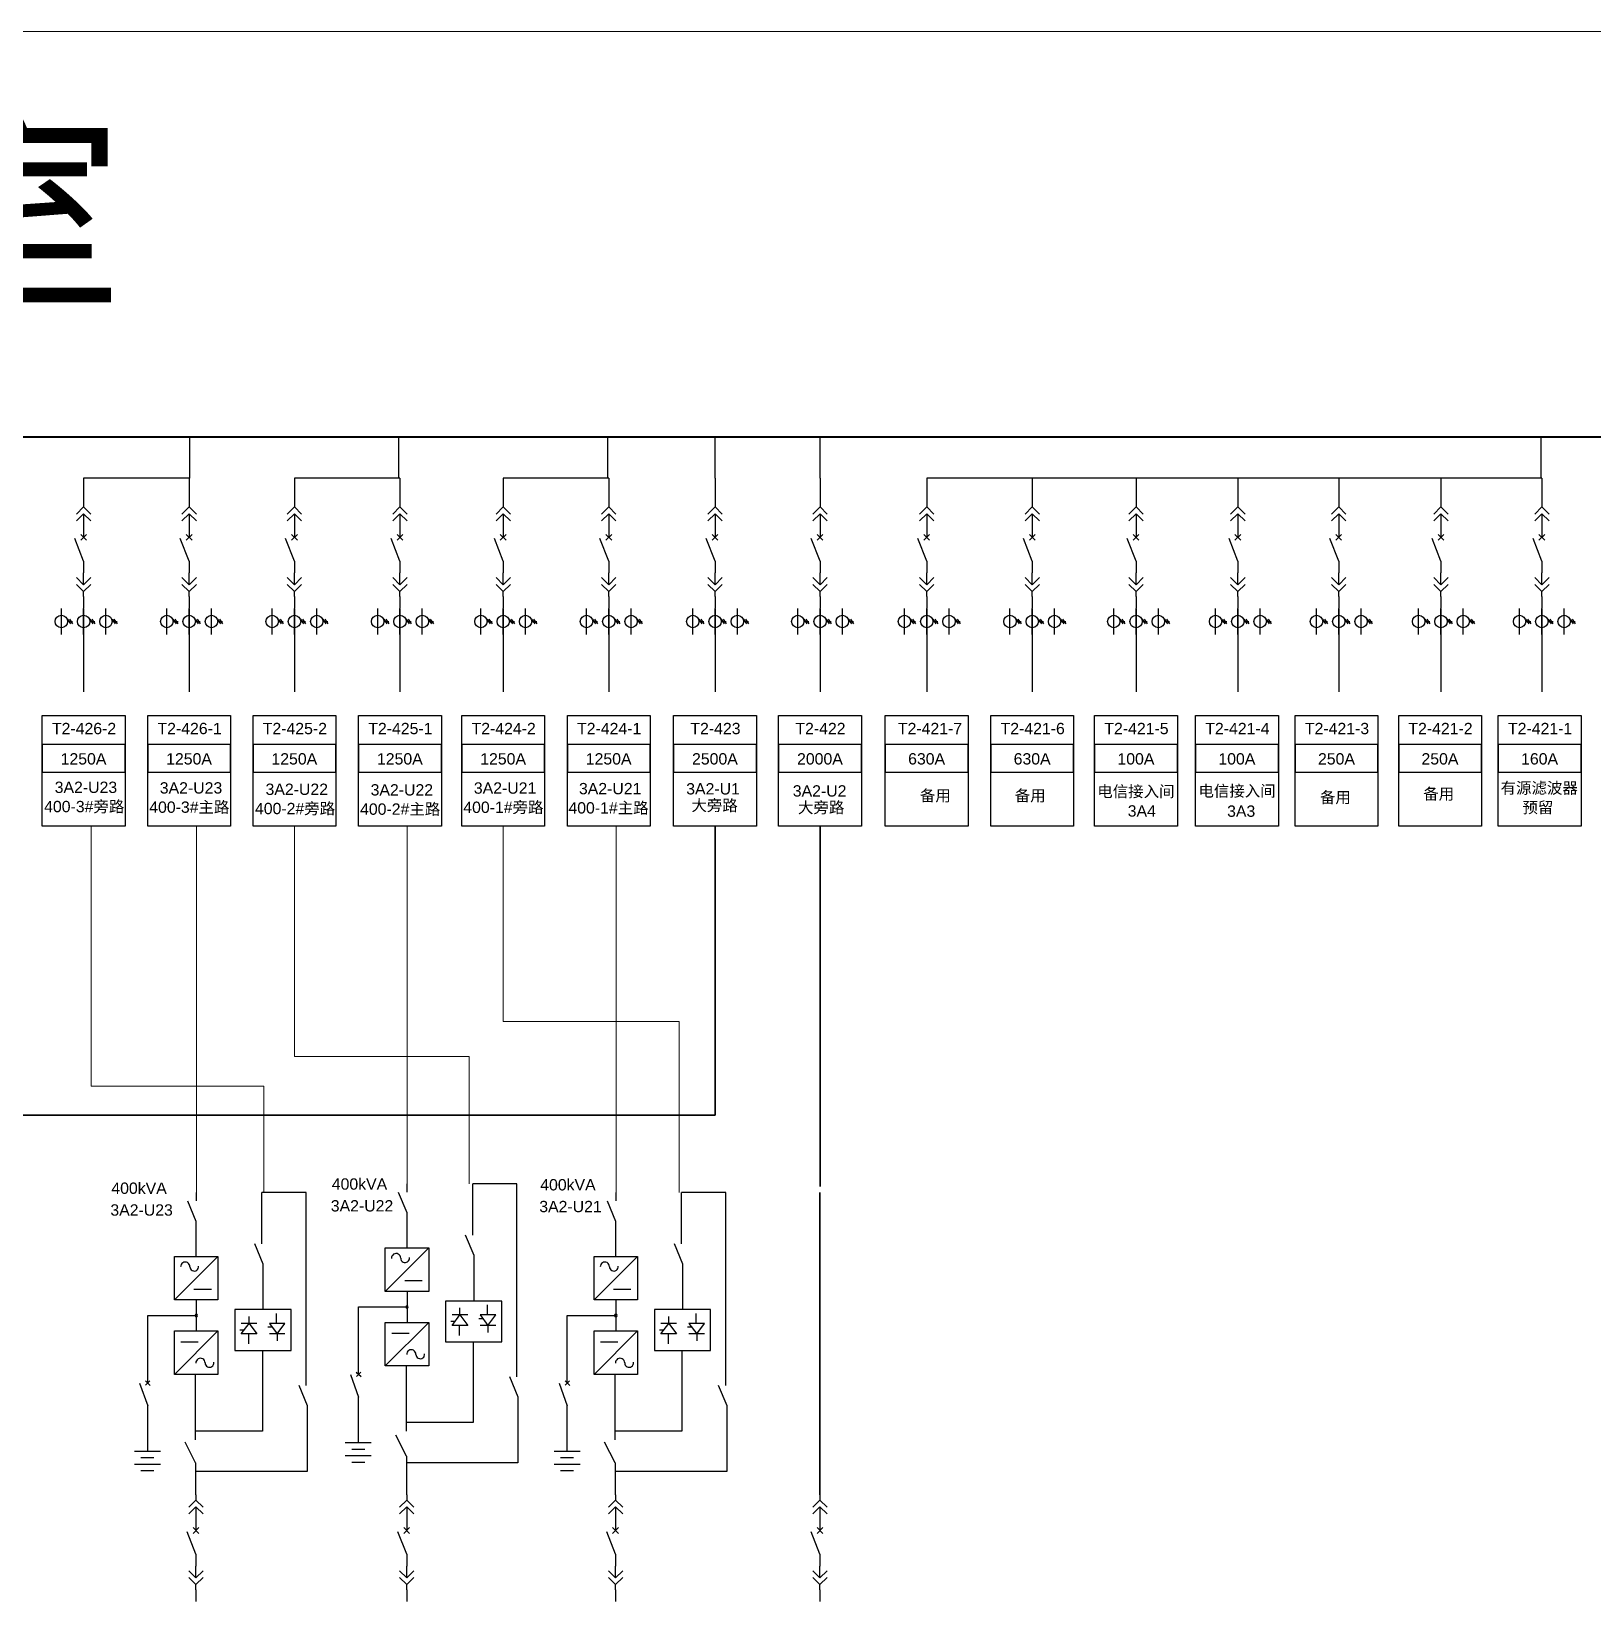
# Model space of a CAD drawing. Header units: millimetres. Extents: x -3460 to -460, y 6070 to 9130.
# Drawn here: x -2075.4 to -1977.2, y 7163.3 to 7262.1 of the extents above; entities that cross this region are included whole.
import ezdxf
from ezdxf.enums import TextEntityAlignment as Align

# ---------------------------------------------------------------- set-up
doc = ezdxf.new("R2010")
doc.units = ezdxf.units.MM
doc.header["$LTSCALE"] = 1000
doc.header["$MEASUREMENT"] = 0
doc.styles.get("Standard").update_dxf_attribs({"font": 'arial.ttf'})

# ---------------------------------------------------------------- blocks, each defined once
blk = doc.blocks.new('DYDQAA05')
at = {"color": 0}
blk.add_lwpolyline([(0, 0), (0, -7)], dxfattribs=at)
blk = doc.blocks.new('DYDQAA03')
at = {"color": 0}
for points in [[(0, 0), (0, -1.5)], [(-2.12, -3.62), (0, -1.5)], [(-2.12, -5.62), (0, -3.5)], [(2.12, -3.62), (0, -1.5)], [(2.12, -5.62), (0, -3.5)], [(0, -3.5), (0, -7)]]:
    blk.add_lwpolyline(points, dxfattribs=at)
blk = doc.blocks.new('DYDQAA09')
at = {"color": 0}
blk.add_lwpolyline([(0, 0), (0, -3.5)], dxfattribs=at)
blk.add_lwpolyline([(0, 0), (0, -3.5)], dxfattribs=at)
blk.add_lwpolyline([(0, 0), (0, -3.5)], dxfattribs=at)
blk.add_lwpolyline([(0, 0), (0, -3.5)], dxfattribs=at)
blk.add_lwpolyline([(0, 0), (0, -3.5)], dxfattribs=at)
blk.add_lwpolyline([(0, 0), (0, -3.5)], dxfattribs=at)
blk.add_lwpolyline([(0, 0), (0, -3.5)], dxfattribs=at)
blk.add_lwpolyline([(0, 0), (0, -3.5)], dxfattribs=at)
blk.add_lwpolyline([(0, 0), (0, -3.5)], dxfattribs=at)
blk = doc.blocks.new('DYDQ0201')
at = {"color": 0}
for points in [[(0.86, -0.86), (-0.86, 0.86)], [(-0.86, -0.86), (0.86, 0.86)], [(0, -7), (-2.61, -0.37)]]:
    blk.add_lwpolyline(points, dxfattribs=at)
blk = doc.blocks.new('DYDQAA04')
at = {"color": 0}
for points in [[(0, -3.5), (0, 0)], [(-2.12, -1.38), (0, -3.5)], [(-2.12, -3.38), (0, -5.5)], [(2.12, -1.38), (0, -3.5)], [(2.12, -3.38), (0, -5.5)], [(0, -7), (0, -5.5)]]:
    blk.add_lwpolyline(points, dxfattribs=at)
blk = doc.blocks.new('A$C03DD39B5')
for p, q in [((417, 475), (283, 392)), ((417, 422), (283, 339)), ((350, 333), (350, 467))]:
    blk.add_line(p, q)
blk.add_lwpolyline([(700, 167), (0, 167)])
blk.add_circle((350, 167), 167)

msp = doc.modelspace()

# ---------------------------------------------------------------- linework, layer by layer
for p, q in [((-2065.413, 7233.961, -6688.284), (-2065.413, 7236.54, -5305.003)), ((-2052.254, 7233.961, -6688.284), (-2052.254, 7236.54, -5305.003)), ((-2039.105, 7233.961, -6688.284), (-2039.105, 7236.54, -5305.003)), ((-2032.36, 7233.961, -6688.284), (-2032.36, 7236.54, -5305.003)), ((-2025.754, 7233.961, -6688.284), (-2025.754, 7236.54, -5305.003)), ((-1980.389, 7233.961, -6688.284), (-1980.389, 7236.54, -5305.003)), ((-2065.445, 7233.961, -6688.284), (-2072.084, 7233.961, -6688.284)), ((-2052.183, 7233.961, -6688.284), (-2058.822, 7233.961, -6688.284)), ((-2039.047, 7233.961, -6688.284), (-2045.686, 7233.961, -6688.284)), ((-1980.343, 7233.961, -6688.284), (-2019.043, 7233.961, -6688.284)), ((-2072.084, 7225.721, -4487.062), (-2072.084, 7224.081, -4487.062)), ((-2065.445, 7225.721, -4487.062), (-2065.445, 7224.081, -4487.062)), ((-2058.822, 7225.721, -4487.062), (-2058.822, 7224.081, -4487.062)), ((-2052.183, 7225.721, -4487.062), (-2052.183, 7224.081, -4487.062)), ((-2045.686, 7225.721, -4487.062), (-2045.686, 7224.081, -4487.062)), ((-2039.047, 7225.721, -4487.062), (-2039.047, 7224.081, -4487.062)), ((-2032.36, 7225.721, -4487.062), (-2032.36, 7224.081, -4487.062)), ((-2025.754, 7225.721, -4487.062), (-2025.754, 7224.081, -4487.062)), ((-2019.043, 7225.721, -4487.062), (-2019.043, 7224.081, -4487.062)), ((-2012.404, 7225.721, -4487.062), (-2012.404, 7224.081, -4487.062)), ((-2005.874, 7225.721, -4487.062), (-2005.874, 7224.081, -4487.062)), ((-1999.47, 7225.721, -4487.062), (-1999.47, 7224.081, -4487.062)), ((-1993.121, 7225.721, -4487.062), (-1993.121, 7224.081, -4487.062)), ((-1986.692, 7225.721, -4487.062), (-1986.692, 7224.081, -4487.062)), ((-1980.343, 7225.721, -4487.062), (-1980.343, 7224.081, -4487.062)), ((-2072.084, 7224.081, -4487.062), (-2072.084, 7220.516, -4487.062)), ((-2065.445, 7224.081, -4487.062), (-2065.445, 7220.516, -4487.062)), ((-2058.822, 7224.081, -4487.062), (-2058.822, 7220.516, -4487.062)), ((-2052.183, 7224.081, -4487.062), (-2052.183, 7220.516, -4487.062)), ((-2045.686, 7224.081, -4487.062), (-2045.686, 7220.516, -4487.062)), ((-2039.047, 7224.081, -4487.062), (-2039.047, 7220.516, -4487.062)), ((-2032.36, 7224.081, -4487.062), (-2032.36, 7220.516, -4487.062)), ((-2025.754, 7224.081, -4487.062), (-2025.754, 7220.516, -4487.062)), ((-2019.043, 7224.081, -4487.062), (-2019.043, 7220.516, -4487.062)), ((-2012.404, 7224.081, -4487.062), (-2012.404, 7220.516, -4487.062)), ((-2005.874, 7224.081, -4487.062), (-2005.874, 7220.516, -4487.062)), ((-1999.47, 7224.081, -4487.062), (-1999.47, 7220.516, -4487.062)), ((-1993.121, 7224.081, -4487.062), (-1993.121, 7220.516, -4487.062)), ((-1986.692, 7224.081, -4487.062), (-1986.692, 7220.516, -4487.062)), ((-1980.343, 7224.081, -4487.062), (-1980.343, 7220.516, -4487.062))]:
    msp.add_line(p, q)
at = {"color": 3, "lineweight": 20}
for p, q in [((-2071.619, 7212.074, -5305.003), (-2071.619, 7195.733, -5305.003)), ((-2058.822, 7212.074, -5305.003), (-2058.822, 7197.595, -5305.003)), ((-2045.686, 7212.074, -5305.003), (-2045.686, 7199.802, -5305.003)), ((-2045.686, 7199.802, -5305.003), (-2034.624, 7199.802, -5305.003)), ((-2034.624, 7199.802, -5305.003), (-2034.624, 7189.041, -4018.111)), ((-2058.822, 7197.595, -5305.003), (-2047.829, 7197.595, -5305.003)), ((-2047.829, 7197.595, -5305.003), (-2047.829, 7189.578, -4018.111)), ((-2071.619, 7195.733, -5305.003), (-2060.745, 7195.733, -5305.003)), ((-2060.745, 7195.733, -5305.003), (-2060.745, 7189.041, -4018.111))]:
    msp.add_line(p, q, dxfattribs=at)
at = {"color": 6, "lineweight": 20}
for p, q in [((-2064.986, 7189.041, -4018.111), (-2064.986, 7212.074, -5305.003)), ((-2051.723, 7189.578, -4018.111), (-2051.723, 7212.074, -5305.003)), ((-2038.587, 7189.041, -4018.111), (-2038.587, 7212.074, -5305.003))]:
    msp.add_line(p, q, dxfattribs=at)
at = {"color": 5, "lineweight": 35}
for p, q in [((-2032.36, 7212.074, -5305.003), (-2032.36, 7193.909, -5305.003)), ((-2025.754, 7212.074, -5305.003), (-2025.754, 7189.417, -5305.003)), ((-2032.36, 7193.909, -7506.225), (-2149.991, 7193.909, -7506.225)), ((-2025.758, 7189.043, -5305.003), (-2025.758, 7170.019, -5305.003))]:
    msp.add_line(p, q, dxfattribs=at)
at = {"color": 3, "lineweight": -2}
for p, q in [((-2051.723, 7189.055, -4018.111), (-2051.723, 7189.578, -4018.111)), ((-2044.821, 7189.578, -4018.111), (-2047.604, 7189.578, -4018.111)), ((-2047.604, 7186.357, -4018.111), (-2047.604, 7189.578, -4018.111)), ((-2044.821, 7189.578, -4018.111), (-2047.604, 7189.578, -4018.111)), ((-2065.555, 7188.514, -4018.111), (-2065.023, 7187.237, -4018.111)), ((-2064.986, 7188.517, -4018.111), (-2064.986, 7189.041, -4018.111)), ((-2058.084, 7189.041, -4018.111), (-2060.866, 7189.041, -4018.111)), ((-2060.866, 7185.819, -4018.111), (-2060.866, 7189.041, -4018.111)), ((-2058.084, 7189.041, -4018.111), (-2060.866, 7189.041, -4018.111)), ((-2052.293, 7189.052, -4018.111), (-2051.761, 7187.775, -4018.111)), ((-2039.157, 7188.514, -4018.111), (-2038.625, 7187.237, -4018.111)), ((-2038.587, 7188.517, -4018.111), (-2038.587, 7189.041, -4018.111)), ((-2031.685, 7189.041, -4018.111), (-2034.468, 7189.041, -4018.111)), ((-2034.468, 7185.819, -4018.111), (-2034.468, 7189.041, -4018.111)), ((-2031.685, 7189.041, -4018.111), (-2034.468, 7189.041, -4018.111)), ((-2065.023, 7187.237, -4018.111), (-2065.023, 7185.054, -4018.111)), ((-2051.761, 7187.775, -4018.111), (-2051.761, 7185.591, -4018.111)), ((-2038.625, 7187.237, -4018.111), (-2038.625, 7185.054, -4018.111)), ((-2048.074, 7186.372, -4018.111), (-2047.542, 7185.095, -4018.111)), ((-2061.336, 7185.834, -4018.111), (-2060.804, 7184.557, -4018.111)), ((-2050.376, 7185.554, -4018.111), (-2053.111, 7182.82, -4018.111)), ((-2053.111, 7185.554, -4018.111), (-2050.376, 7185.554, -4018.111)), ((-2053.111, 7182.82, -4018.111), (-2053.111, 7185.554, -4018.111)), ((-2050.376, 7185.554, -4018.111), (-2050.376, 7182.82, -4018.111)), ((-2034.938, 7185.834, -4018.111), (-2034.406, 7184.557, -4018.111)), ((-2063.639, 7185.016, -4018.111), (-2066.373, 7182.282, -4018.111)), ((-2066.373, 7185.016, -4018.111), (-2063.639, 7185.016, -4018.111)), ((-2066.373, 7182.282, -4018.111), (-2066.373, 7185.016, -4018.111)), ((-2063.639, 7185.016, -4018.111), (-2063.639, 7182.282, -4018.111)), ((-2060.804, 7184.557, -4018.111), (-2060.804, 7181.676, -4018.111)), ((-2047.542, 7185.095, -4018.111), (-2047.542, 7182.214, -4018.111)), ((-2037.241, 7185.016, -4018.111), (-2039.975, 7182.282, -4018.111)), ((-2039.975, 7185.016, -4018.111), (-2037.241, 7185.016, -4018.111)), ((-2039.975, 7182.282, -4018.111), (-2039.975, 7185.016, -4018.111)), ((-2037.241, 7185.016, -4018.111), (-2037.241, 7182.282, -4018.111)), ((-2034.406, 7184.557, -4018.111), (-2034.406, 7181.676, -4018.111)), ((-2051.88, 7183.503, -4018.111), (-2050.787, 7183.503, -4018.111)), ((-2063.639, 7182.282, -4018.111), (-2066.373, 7182.282, -4018.111)), ((-2065.143, 7182.966, -4018.111), (-2064.049, 7182.966, -4018.111)), ((-2064.998, 7182.298, -4018.111), (-2064.998, 7180.371, -4018.111)), ((-2050.376, 7182.82, -4018.111), (-2053.111, 7182.82, -4018.111)), ((-2051.736, 7182.835, -4018.111), (-2051.736, 7180.909, -4018.111)), ((-2037.241, 7182.282, -4018.111), (-2039.975, 7182.282, -4018.111)), ((-2038.744, 7182.966, -4018.111), (-2037.651, 7182.966, -4018.111)), ((-2038.6, 7182.298, -4018.111), (-2038.6, 7180.371, -4018.111)), ((-2068.055, 7181.312, -4018.111), (-2064.998, 7181.312, -4018.111)), ((-2068.055, 7178.516, -4018.111), (-2068.055, 7181.312, -4018.111)), ((-2068.055, 7178.516, -4018.111), (-2068.055, 7181.283, -4018.111)), ((-2060.804, 7181.676, -4018.111), (-2062.571, 7181.676, -4018.111)), ((-2062.571, 7181.676, -4018.111), (-2062.571, 7179.11, -4018.111)), ((-2059.038, 7181.676, -4018.111), (-2060.804, 7181.676, -4018.111)), ((-2059.947, 7180.82, -4018.111), (-2059.947, 7181.434, -4018.111)), ((-2059.038, 7179.11, -4018.111), (-2059.038, 7181.676, -4018.111)), ((-2054.792, 7181.85, -4018.111), (-2051.736, 7181.85, -4018.111)), ((-2054.792, 7179.054, -4018.111), (-2054.792, 7181.85, -4018.111)), ((-2054.792, 7179.054, -4018.111), (-2054.792, 7181.82, -4018.111)), ((-2047.542, 7182.214, -4018.111), (-2049.308, 7182.214, -4018.111)), ((-2049.308, 7182.214, -4018.111), (-2049.308, 7179.647, -4018.111)), ((-2047.92, 7181.341, -4018.111), (-2048.904, 7181.341, -4018.111)), ((-2048.904, 7180.685, -4018.111), (-2048.412, 7181.341, -4018.111)), ((-2048.412, 7181.345, -4018.111), (-2048.412, 7181.783, -4018.111)), ((-2048.412, 7181.341, -4018.111), (-2047.92, 7180.685, -4018.111)), ((-2045.775, 7182.214, -4018.111), (-2047.542, 7182.214, -4018.111)), ((-2046.154, 7181.341, -4018.111), (-2047.138, 7181.341, -4018.111)), ((-2047.138, 7181.341, -4018.111), (-2046.646, 7180.685, -4018.111)), ((-2046.684, 7181.357, -4018.111), (-2046.684, 7181.972, -4018.111)), ((-2046.646, 7180.685, -4018.111), (-2046.154, 7181.341, -4018.111)), ((-2045.775, 7179.647, -4018.111), (-2045.775, 7182.214, -4018.111)), ((-2041.656, 7181.312, -4018.111), (-2038.6, 7181.312, -4018.111)), ((-2041.656, 7178.516, -4018.111), (-2041.656, 7181.312, -4018.111)), ((-2041.656, 7178.516, -4018.111), (-2041.656, 7181.283, -4018.111)), ((-2034.406, 7181.676, -4018.111), (-2036.172, 7181.676, -4018.111)), ((-2036.172, 7181.676, -4018.111), (-2036.172, 7179.11, -4018.111)), ((-2032.639, 7181.676, -4018.111), (-2034.406, 7181.676, -4018.111)), ((-2033.548, 7180.82, -4018.111), (-2033.548, 7181.434, -4018.111)), ((-2032.639, 7179.11, -4018.111), (-2032.639, 7181.676, -4018.111)), ((-2066.373, 7180.333, -4018.111), (-2063.639, 7180.333, -4018.111)), ((-2063.639, 7180.333, -4018.111), (-2066.373, 7177.599, -4018.111)), ((-2066.373, 7177.599, -4018.111), (-2066.373, 7180.333, -4018.111)), ((-2063.639, 7180.333, -4018.111), (-2063.639, 7177.599, -4018.111)), ((-2061.993, 7180.389, -4018.111), (-2062.254, 7180.389, -4018.111)), ((-2061.183, 7180.804, -4018.111), (-2062.167, 7180.804, -4018.111)), ((-2062.167, 7180.148, -4018.111), (-2061.675, 7180.804, -4018.111)), ((-2061.675, 7180.807, -4018.111), (-2061.675, 7181.245, -4018.111)), ((-2061.675, 7180.804, -4018.111), (-2061.183, 7180.148, -4018.111)), ((-2060.227, 7180.562, -4018.111), (-2060.488, 7180.562, -4018.111)), ((-2059.416, 7180.804, -4018.111), (-2060.4, 7180.804, -4018.111)), ((-2060.4, 7180.804, -4018.111), (-2059.908, 7180.148, -4018.111)), ((-2059.908, 7180.148, -4018.111), (-2059.416, 7180.804, -4018.111)), ((-2053.111, 7180.871, -4018.111), (-2050.376, 7180.871, -4018.111)), ((-2050.376, 7180.871, -4018.111), (-2053.111, 7178.137, -4018.111)), ((-2053.111, 7178.137, -4018.111), (-2053.111, 7180.871, -4018.111)), ((-2050.376, 7180.871, -4018.111), (-2050.376, 7178.137, -4018.111)), ((-2048.731, 7180.927, -4018.111), (-2048.992, 7180.927, -4018.111)), ((-2047.92, 7180.685, -4018.111), (-2048.904, 7180.685, -4018.111)), ((-2048.451, 7180.669, -4018.111), (-2048.451, 7180.055, -4018.111)), ((-2046.964, 7181.1, -4018.111), (-2047.225, 7181.1, -4018.111)), ((-2046.154, 7180.685, -4018.111), (-2047.138, 7180.685, -4018.111)), ((-2046.646, 7180.682, -4018.111), (-2046.646, 7180.244, -4018.111)), ((-2039.975, 7180.333, -4018.111), (-2037.241, 7180.333, -4018.111)), ((-2037.241, 7180.333, -4018.111), (-2039.975, 7177.599, -4018.111)), ((-2039.975, 7177.599, -4018.111), (-2039.975, 7180.333, -4018.111)), ((-2037.241, 7180.333, -4018.111), (-2037.241, 7177.599, -4018.111)), ((-2035.595, 7180.389, -4018.111), (-2035.856, 7180.389, -4018.111)), ((-2034.784, 7180.804, -4018.111), (-2035.768, 7180.804, -4018.111)), ((-2035.768, 7180.148, -4018.111), (-2035.276, 7180.804, -4018.111)), ((-2035.276, 7180.807, -4018.111), (-2035.276, 7181.245, -4018.111)), ((-2035.276, 7180.804, -4018.111), (-2034.784, 7180.148, -4018.111)), ((-2033.829, 7180.562, -4018.111), (-2034.089, 7180.562, -4018.111)), ((-2033.018, 7180.804, -4018.111), (-2034.002, 7180.804, -4018.111)), ((-2034.002, 7180.804, -4018.111), (-2033.51, 7180.148, -4018.111)), ((-2033.51, 7180.148, -4018.111), (-2033.018, 7180.804, -4018.111)), ((-2065.963, 7179.65, -4018.111), (-2064.869, 7179.65, -4018.111)), ((-2061.183, 7180.148, -4018.111), (-2062.167, 7180.148, -4018.111)), ((-2061.713, 7180.132, -4018.111), (-2061.713, 7179.517, -4018.111)), ((-2059.416, 7180.148, -4018.111), (-2060.4, 7180.148, -4018.111)), ((-2059.908, 7180.144, -4018.111), (-2059.908, 7179.706, -4018.111)), ((-2052.7, 7180.187, -4018.111), (-2051.607, 7180.187, -4018.111)), ((-2049.308, 7179.647, -4018.111), (-2047.542, 7179.647, -4018.111)), ((-2047.542, 7179.647, -4018.111), (-2045.775, 7179.647, -4018.111)), ((-2039.564, 7179.65, -4018.111), (-2038.471, 7179.65, -4018.111)), ((-2034.784, 7180.148, -4018.111), (-2035.768, 7180.148, -4018.111)), ((-2035.315, 7180.132, -4018.111), (-2035.315, 7179.517, -4018.111)), ((-2033.018, 7180.148, -4018.111), (-2034.002, 7180.148, -4018.111)), ((-2033.51, 7180.144, -4018.111), (-2033.51, 7179.706, -4018.111)), ((-2062.571, 7179.11, -4018.111), (-2060.804, 7179.11, -4018.111)), ((-2060.804, 7179.11, -4018.111), (-2059.038, 7179.11, -4018.111)), ((-2036.172, 7179.11, -4018.111), (-2034.406, 7179.11, -4018.111)), ((-2034.406, 7179.11, -4018.111), (-2032.639, 7179.11, -4018.111)), ((-2063.639, 7177.599, -4018.111), (-2066.373, 7177.599, -4018.111)), ((-2050.376, 7178.137, -4018.111), (-2053.111, 7178.137, -4018.111)), ((-2037.241, 7177.599, -4018.111), (-2039.975, 7177.599, -4018.111))]:
    msp.add_line(p, q, dxfattribs=at)
at = {"color": 3}
for p, q in [((-2044.821, 7177.449, -4018.111), (-2044.821, 7189.578, -4018.111)), ((-2058.084, 7176.912, -4018.111), (-2058.084, 7189.041, -4018.111)), ((-2031.685, 7176.912, -4018.111), (-2031.685, 7189.041, -4018.111)), ((-2047.578, 7179.647, -4018.111), (-2047.578, 7176.188, -4018.111)), ((-2068.055, 7177.058, -4018.111), (-2068.055, 7178.516, -4018.111)), ((-2060.84, 7179.11, -4018.111), (-2060.84, 7175.65, -4018.111)), ((-2054.792, 7177.596, -4018.111), (-2054.792, 7179.054, -4018.111)), ((-2041.656, 7177.058, -4018.111), (-2041.656, 7178.516, -4018.111)), ((-2034.442, 7179.11, -4018.111), (-2034.442, 7175.65, -4018.111)), ((-2065.045, 7173.485, -4018.111), (-2065.045, 7177.599, -4018.111)), ((-2055.297, 7177.596, -4018.111), (-2054.792, 7176.161, -4018.111)), ((-2054.633, 7177.441, -4018.111), (-2054.928, 7177.726, -4018.111)), ((-2054.651, 7177.741, -4018.111), (-2054.92, 7177.464, -4018.111)), ((-2051.782, 7174.023, -4018.111), (-2051.782, 7178.137, -4018.111)), ((-2045.291, 7177.465, -4018.111), (-2044.759, 7176.188, -4018.111)), ((-2038.646, 7173.485, -4018.111), (-2038.646, 7177.599, -4018.111)), ((-2068.56, 7177.058, -4018.111), (-2068.055, 7175.623, -4018.111)), ((-2067.895, 7176.904, -4018.111), (-2068.19, 7177.189, -4018.111)), ((-2067.914, 7177.204, -4018.111), (-2068.182, 7176.926, -4018.111)), ((-2058.554, 7176.927, -4018.111), (-2058.022, 7175.65, -4018.111)), ((-2042.161, 7177.058, -4018.111), (-2041.656, 7175.623, -4018.111)), ((-2041.497, 7176.904, -4018.111), (-2041.792, 7177.189, -4018.111)), ((-2041.515, 7177.204, -4018.111), (-2041.784, 7176.926, -4018.111)), ((-2032.155, 7176.927, -4018.111), (-2031.623, 7175.65, -4018.111)), ((-2068.055, 7172.757, -4018.111), (-2068.055, 7175.623, -4018.111)), ((-2058.022, 7175.65, -4018.111), (-2058.022, 7171.492, -4018.111)), ((-2054.792, 7173.295, -4018.111), (-2054.792, 7176.161, -4018.111)), ((-2044.759, 7176.188, -4018.111), (-2044.759, 7172.03, -4018.111)), ((-2041.656, 7172.757, -4018.111), (-2041.656, 7175.623, -4018.111)), ((-2031.623, 7175.65, -4018.111), (-2031.623, 7171.492, -4018.111)), ((-2051.782, 7172.459, -4018.111), (-2052.444, 7173.77, -4018.111)), ((-2065.045, 7172.03, -4018.111), (-2065.706, 7173.34, -4018.111)), ((-2051.782, 7172.459, -4018.111), (-2051.782, 7170.017, -4018.111)), ((-2038.646, 7172.03, -4018.111), (-2039.308, 7173.34, -4018.111)), ((-2065.045, 7172.03, -4018.111), (-2065.045, 7170.017, -4018.111)), ((-2058.022, 7171.492, -4018.111), (-2065.045, 7171.492, -4018.111)), ((-2044.759, 7172.03, -4018.111), (-2051.782, 7172.03, -4018.111)), ((-2038.646, 7172.03, -4018.111), (-2038.646, 7170.017, -4018.111)), ((-2031.623, 7171.492, -4018.111), (-2038.646, 7171.492, -4018.111))]:
    msp.add_line(p, q, dxfattribs=at)
at = {"color": 1, "lineweight": 13, "ltscale": 0.001071}
msp.add_lwpolyline([(-2247.379, 7262.052), (-1923.681, 7262.052), (-1923.681, 6960), (-2247.379, 6960)], close=True, dxfattribs=at)
at = {"color": 1, "lineweight": 40, "ltscale": 100, "elevation": -4330.692}
msp.add_lwpolyline([(-1962.661, 7236.54), (-2109.384, 7236.54), (-2109.384, 7236.54)], dxfattribs=at)
at = {"elevation": -5305.003}
for points in [[(-2074.689, 7219.028), (-2069.479, 7219.028), (-2069.479, 7212.074), (-2074.689, 7212.074)], [(-2068.05, 7219.028), (-2062.841, 7219.028), (-2062.841, 7212.074), (-2068.05, 7212.074)], [(-2061.426, 7219.028), (-2056.217, 7219.028), (-2056.217, 7212.074), (-2061.426, 7212.074)], [(-2054.787, 7219.028), (-2049.578, 7219.028), (-2049.578, 7212.074), (-2054.787, 7212.074)], [(-2048.29, 7219.028), (-2043.081, 7219.028), (-2043.081, 7212.074), (-2048.29, 7212.074)], [(-2041.651, 7219.028), (-2036.442, 7219.028), (-2036.442, 7212.074), (-2041.651, 7212.074)], [(-2034.965, 7219.028), (-2029.756, 7219.028), (-2029.756, 7212.074), (-2034.965, 7212.074)], [(-2028.358, 7219.028), (-2023.149, 7219.028), (-2023.149, 7212.074), (-2028.358, 7212.074)], [(-2021.647, 7219.028), (-2016.438, 7219.028), (-2016.438, 7212.074), (-2021.647, 7212.074)], [(-2015.008, 7219.028), (-2009.799, 7219.028), (-2009.799, 7212.074), (-2015.008, 7212.074)], [(-2008.479, 7219.028), (-2003.269, 7219.028), (-2003.269, 7212.074), (-2008.479, 7212.074)], [(-2002.129, 7219.028), (-1996.92, 7219.028), (-1996.92, 7212.074), (-2002.129, 7212.074)], [(-1995.861, 7219.028), (-1990.652, 7219.028), (-1990.652, 7212.074), (-1995.861, 7212.074)], [(-1989.351, 7219.028), (-1984.142, 7219.028), (-1984.142, 7212.074), (-1989.351, 7212.074)], [(-1983.083, 7219.028), (-1977.874, 7219.028), (-1977.874, 7212.074), (-1983.083, 7212.074)], [(-2074.689, 7215.475), (-2069.479, 7215.475), (-2069.479, 7217.211), (-2074.689, 7217.211)], [(-2068.05, 7215.475), (-2062.841, 7215.475), (-2062.841, 7217.211), (-2068.05, 7217.211)], [(-2061.426, 7215.475), (-2056.217, 7215.475), (-2056.217, 7217.211), (-2061.426, 7217.211)], [(-2054.787, 7215.475), (-2049.578, 7215.475), (-2049.578, 7217.211), (-2054.787, 7217.211)], [(-2048.29, 7215.475), (-2043.081, 7215.475), (-2043.081, 7217.211), (-2048.29, 7217.211)], [(-2041.651, 7215.475), (-2036.442, 7215.475), (-2036.442, 7217.211), (-2041.651, 7217.211)], [(-2034.965, 7215.475), (-2029.756, 7215.475), (-2029.756, 7217.211), (-2034.965, 7217.211)], [(-2028.358, 7215.475), (-2023.149, 7215.475), (-2023.149, 7217.211), (-2028.358, 7217.211)], [(-2021.647, 7215.475), (-2016.438, 7215.475), (-2016.438, 7217.211), (-2021.647, 7217.211)], [(-2015.008, 7215.475), (-2009.799, 7215.475), (-2009.799, 7217.211), (-2015.008, 7217.211)], [(-2008.479, 7215.475), (-2003.269, 7215.475), (-2003.269, 7217.211), (-2008.479, 7217.211)], [(-2002.129, 7215.475), (-1996.92, 7215.475), (-1996.92, 7217.211), (-2002.129, 7217.211)], [(-1995.861, 7215.475), (-1990.652, 7215.475), (-1990.652, 7217.211), (-1995.861, 7217.211)], [(-1989.351, 7215.475), (-1984.142, 7215.475), (-1984.142, 7217.211), (-1989.351, 7217.211)], [(-1983.083, 7215.475), (-1977.874, 7215.475), (-1977.874, 7217.211), (-1983.083, 7217.211)]]:
    msp.add_lwpolyline(points, close=True, dxfattribs=at)
at = {"color": 3, "elevation": -4018.111}
for points in [[(-2060.84, 7175.65), (-2060.84, 7174.031), (-2065.045, 7174.031)], [(-2047.578, 7176.188), (-2047.578, 7174.569), (-2051.782, 7174.569)], [(-2034.442, 7175.65), (-2034.442, 7174.031), (-2038.646, 7174.031)], [(-2067.249, 7172.757), (-2068.89, 7172.757)], [(-2053.987, 7173.295), (-2055.627, 7173.295)], [(-2053.987, 7172.474), (-2055.627, 7172.474)], [(-2054.397, 7172.884), (-2055.217, 7172.884)], [(-2040.851, 7172.757), (-2042.491, 7172.757)], [(-2067.249, 7171.937), (-2068.89, 7171.937)], [(-2067.659, 7172.347), (-2068.48, 7172.347)], [(-2067.659, 7171.527), (-2068.48, 7171.527)], [(-2054.397, 7172.064), (-2055.217, 7172.064)], [(-2040.851, 7171.937), (-2042.491, 7171.937)], [(-2041.261, 7172.347), (-2042.081, 7172.347)], [(-2041.261, 7171.527), (-2042.081, 7171.527)]]:
    msp.add_lwpolyline(points, dxfattribs=at)
at = {"color": 3, "lineweight": -2}
for centre, radius, start, end in [((-2065.691, 7184.373, -4018.111), 0.29, 0, 183.12619), ((-2065.125, 7184.373, -4018.111), 0.276, 180, 7.68522), ((-2052.428, 7184.911, -4018.111), 0.29, 0, 183.12619), ((-2051.862, 7184.911, -4018.111), 0.276, 180, 7.68522), ((-2039.292, 7184.373, -4018.111), 0.29, 0, 183.12619), ((-2038.726, 7184.373, -4018.111), 0.276, 180, 7.68522), ((-2064.999, 7181.302, -4018.111), 0.0769, 0, 180), ((-2064.999, 7181.302, -4018.111), 0.0769, 180, 0), ((-2051.737, 7181.84, -4018.111), 0.0769, 0, 180), ((-2051.737, 7181.84, -4018.111), 0.0769, 180, 0), ((-2038.601, 7181.302, -4018.111), 0.0769, 0, 180), ((-2038.601, 7181.302, -4018.111), 0.0769, 180, 0), ((-2064.734, 7178.323, -4018.111), 0.29, 0, 183.12619), ((-2064.168, 7178.323, -4018.111), 0.276, 180, 7.68522), ((-2051.471, 7178.861, -4018.111), 0.29, 0, 183.12619), ((-2050.905, 7178.861, -4018.111), 0.276, 180, 7.68522), ((-2038.335, 7178.323, -4018.111), 0.29, 0, 183.12619), ((-2037.769, 7178.323, -4018.111), 0.276, 180, 7.68522)]:
    msp.add_arc(centre, radius, start, end, dxfattribs=at)

# ---------------------------------------------------------------- block references
at = {"xscale": 0.2128962921302706, "yscale": 0.2128962921302706, "zscale": 0.2128962921302706}
for name, p in [('DYDQAA05', (-2072.084, 7233.961, -6688.284)), ('DYDQAA05', (-2065.445, 7233.961, -6688.284)), ('DYDQAA05', (-2058.822, 7233.961, -6688.284)), ('DYDQAA05', (-2052.183, 7233.961, -6688.284)), ('DYDQAA05', (-2045.686, 7233.961, -6688.284)), ('DYDQAA05', (-2039.047, 7233.961, -6688.284)), ('DYDQAA05', (-2032.36, 7233.961, -6688.284)), ('DYDQAA05', (-2025.754, 7233.961, -6688.284)), ('DYDQAA05', (-2019.043, 7233.961, -6688.284)), ('DYDQAA05', (-2012.404, 7233.961, -6688.284)), ('DYDQAA05', (-2005.874, 7233.961, -6688.284)), ('DYDQAA05', (-1999.47, 7233.961, -6688.284)), ('DYDQAA05', (-1993.121, 7233.961, -6688.284)), ('DYDQAA05', (-1986.692, 7233.961, -6688.284)), ('DYDQAA05', (-1980.343, 7233.961, -6688.284)), ('DYDQAA03', (-2072.084, 7232.47, -6688.284)), ('DYDQAA03', (-2065.445, 7232.47, -6688.284)), ('DYDQAA03', (-2058.822, 7232.47, -6688.284)), ('DYDQAA03', (-2052.183, 7232.47, -6688.284)), ('DYDQAA03', (-2045.686, 7232.47, -6688.284)), ('DYDQAA03', (-2039.047, 7232.47, -6688.284)), ('DYDQAA03', (-2032.36, 7232.47, -6688.284)), ('DYDQAA03', (-2025.754, 7232.47, -6688.284)), ('DYDQAA03', (-2019.043, 7232.47, -6688.284)), ('DYDQAA03', (-2012.404, 7232.47, -6688.284)), ('DYDQAA03', (-2005.874, 7232.47, -6688.284)), ('DYDQAA03', (-1999.47, 7232.47, -6688.284)), ('DYDQAA03', (-1993.121, 7232.47, -6688.284)), ('DYDQAA03', (-1986.692, 7232.47, -6688.284)), ('DYDQAA03', (-1980.343, 7232.47, -6688.284)), ('DYDQAA09', (-2072.084, 7230.98, -6688.284)), ('DYDQAA09', (-2065.445, 7230.98, -6688.284)), ('DYDQAA09', (-2058.822, 7230.98, -6688.284)), ('DYDQAA09', (-2052.183, 7230.98, -6688.284)), ('DYDQAA09', (-2045.686, 7230.98, -6688.284)), ('DYDQAA09', (-2039.047, 7230.98, -6688.284)), ('DYDQAA09', (-2032.36, 7230.98, -6688.284)), ('DYDQAA09', (-2025.754, 7230.98, -6688.284)), ('DYDQAA09', (-2019.043, 7230.98, -6688.284)), ('DYDQAA09', (-2012.404, 7230.98, -6688.284)), ('DYDQAA09', (-2005.874, 7230.98, -6688.284)), ('DYDQAA09', (-1999.47, 7230.98, -6688.284)), ('DYDQAA09', (-1993.121, 7230.98, -6688.284)), ('DYDQAA09', (-1986.692, 7230.98, -6688.284)), ('DYDQAA09', (-1980.343, 7230.98, -6688.284)), ('DYDQ0201', (-2072.084, 7230.235, -6688.284)), ('DYDQ0201', (-2065.445, 7230.235, -6688.284)), ('DYDQ0201', (-2058.822, 7230.235, -6688.284)), ('DYDQ0201', (-2052.183, 7230.235, -6688.284)), ('DYDQ0201', (-2045.686, 7230.235, -6688.284)), ('DYDQ0201', (-2039.047, 7230.235, -6688.284)), ('DYDQ0201', (-2032.36, 7230.235, -6688.284)), ('DYDQ0201', (-2025.754, 7230.235, -6688.284)), ('DYDQ0201', (-2019.043, 7230.235, -6688.284)), ('DYDQ0201', (-2012.404, 7230.235, -6688.284)), ('DYDQ0201', (-2005.874, 7230.235, -6688.284)), ('DYDQ0201', (-1999.47, 7230.235, -6688.284)), ('DYDQ0201', (-1993.121, 7230.235, -6688.284)), ('DYDQ0201', (-1986.692, 7230.235, -6688.284)), ('DYDQ0201', (-1980.343, 7230.235, -6688.284)), ('DYDQAA09', (-2072.084, 7228.745, -6688.284)), ('DYDQAA09', (-2065.445, 7228.745, -6688.284)), ('DYDQAA09', (-2058.822, 7228.745, -6688.284)), ('DYDQAA09', (-2052.183, 7228.745, -6688.284)), ('DYDQAA09', (-2045.686, 7228.745, -6688.284)), ('DYDQAA09', (-2039.047, 7228.745, -6688.284)), ('DYDQAA09', (-2032.36, 7228.745, -6688.284)), ('DYDQAA09', (-2025.754, 7228.745, -6688.284)), ('DYDQAA09', (-2019.043, 7228.745, -6688.284)), ('DYDQAA09', (-2012.404, 7228.745, -6688.284)), ('DYDQAA09', (-2005.874, 7228.745, -6688.284)), ('DYDQAA09', (-1999.47, 7228.745, -6688.284)), ('DYDQAA09', (-1993.121, 7228.745, -6688.284)), ('DYDQAA09', (-1986.692, 7228.745, -6688.284)), ('DYDQAA09', (-1980.343, 7228.745, -6688.284)), ('DYDQAA04', (-2072.084, 7227.999, -6688.284)), ('DYDQAA04', (-2065.445, 7227.999, -6688.284)), ('DYDQAA04', (-2058.822, 7227.999, -6688.284)), ('DYDQAA04', (-2052.183, 7227.999, -6688.284)), ('DYDQAA04', (-2045.686, 7227.999, -6688.284)), ('DYDQAA04', (-2039.047, 7227.999, -6688.284)), ('DYDQAA04', (-2032.36, 7227.999, -6688.284)), ('DYDQAA04', (-2025.754, 7227.999, -6688.284)), ('DYDQAA04', (-2019.043, 7227.999, -6688.284)), ('DYDQAA04', (-2012.404, 7227.999, -6688.284)), ('DYDQAA04', (-2005.874, 7227.999, -6688.284)), ('DYDQAA04', (-1999.47, 7227.999, -6688.284)), ('DYDQAA04', (-1993.121, 7227.999, -6688.284)), ('DYDQAA04', (-1986.692, 7227.999, -6688.284)), ('DYDQAA04', (-1980.343, 7227.999, -6688.284)), ('DYDQAA09', (-2072.084, 7226.509, -6688.284)), ('DYDQAA09', (-2065.445, 7226.509, -6688.284)), ('DYDQAA09', (-2058.822, 7226.509, -6688.284)), ('DYDQAA09', (-2052.183, 7226.509, -6688.284)), ('DYDQAA09', (-2045.686, 7226.509, -6688.284)), ('DYDQAA09', (-2039.047, 7226.509, -6688.284)), ('DYDQAA09', (-2032.36, 7226.509, -6688.284)), ('DYDQAA09', (-2025.754, 7226.509, -6688.284)), ('DYDQAA09', (-2019.043, 7226.509, -6688.284)), ('DYDQAA09', (-2012.404, 7226.509, -6688.284)), ('DYDQAA09', (-2005.874, 7226.509, -6688.284)), ('DYDQAA09', (-1999.47, 7226.509, -6688.284)), ('DYDQAA09', (-1993.121, 7226.509, -6688.284)), ('DYDQAA09', (-1986.692, 7226.509, -6688.284)), ('DYDQAA09', (-1980.343, 7226.509, -6688.284)), ('DYDQAA03', (-2065.019, 7170.019, -5305.003)), ('DYDQAA03', (-2051.756, 7170.019, -5305.003)), ('DYDQAA03', (-2038.62, 7170.019, -5305.003)), ('DYDQAA03', (-2025.758, 7170.019, -5305.003)), ('DYDQAA09', (-2065.019, 7168.529, -5305.003)), ('DYDQAA09', (-2051.756, 7168.529, -5305.003)), ('DYDQAA09', (-2038.62, 7168.529, -5305.003)), ('DYDQAA09', (-2025.758, 7168.529, -5305.003)), ('DYDQ0201', (-2065.019, 7167.784, -5305.003)), ('DYDQ0201', (-2051.756, 7167.784, -5305.003)), ('DYDQ0201', (-2038.62, 7167.784, -5305.003)), ('DYDQ0201', (-2025.758, 7167.784, -5305.003)), ('DYDQAA04', (-2065.019, 7165.549, -5305.003)), ('DYDQAA09', (-2065.019, 7166.294, -5305.003)), ('DYDQAA04', (-2051.756, 7165.549, -5305.003)), ('DYDQAA09', (-2051.756, 7166.294, -5305.003)), ('DYDQAA04', (-2038.62, 7165.549, -5305.003)), ('DYDQAA09', (-2038.62, 7166.294, -5305.003)), ('DYDQAA04', (-2025.758, 7165.549, -5305.003)), ('DYDQAA09', (-2025.758, 7166.294, -5305.003)), ('DYDQAA09', (-2065.019, 7164.058, -5305.003)), ('DYDQAA09', (-2051.756, 7164.058, -5305.003)), ('DYDQAA09', (-2038.62, 7164.058, -5305.003)), ('DYDQAA09', (-2025.758, 7164.058, -5305.003))]:
    msp.add_blockref(name, p, dxfattribs=at)
at = {"linetype": 'Continuous', "xscale": 0.00233888397733859, "yscale": 0.00233888397733859, "zscale": 0.00233888397733859, "rotation": 270}
for p in [(-2073.877, 7225.764, -4487.062), (-2072.474, 7225.764, -4487.062), (-2071.071, 7225.764, -4487.062), (-2067.238, 7225.764, -4487.062), (-2065.835, 7225.764, -4487.062), (-2064.432, 7225.764, -4487.062), (-2060.615, 7225.764, -4487.062), (-2059.211, 7225.764, -4487.062), (-2057.808, 7225.764, -4487.062), (-2053.976, 7225.764, -4487.062), (-2052.573, 7225.764, -4487.062), (-2051.169, 7225.764, -4487.062), (-2047.479, 7225.764, -4487.062), (-2046.076, 7225.764, -4487.062), (-2044.672, 7225.764, -4487.062), (-2040.84, 7225.764, -4487.062), (-2039.437, 7225.764, -4487.062), (-2038.033, 7225.764, -4487.062), (-2034.153, 7225.764, -4487.062), (-2032.75, 7225.764, -4487.062), (-2031.347, 7225.764, -4487.062), (-2027.547, 7225.764, -4487.062), (-2026.143, 7225.764, -4487.062), (-2024.74, 7225.764, -4487.062), (-2020.836, 7225.764, -4487.062), (-2019.433, 7225.764, -4487.062), (-2018.029, 7225.764, -4487.062), (-2014.197, 7225.764, -4487.062), (-2012.794, 7225.764, -4487.062), (-2011.39, 7225.764, -4487.062), (-2007.667, 7225.764, -4487.062), (-2006.264, 7225.764, -4487.062), (-2004.86, 7225.764, -4487.062), (-2001.263, 7225.764, -4487.062), (-1999.86, 7225.764, -4487.062), (-1998.457, 7225.764, -4487.062), (-1994.914, 7225.764, -4487.062), (-1993.511, 7225.764, -4487.062), (-1992.107, 7225.764, -4487.062), (-1988.486, 7225.764, -4487.062), (-1987.082, 7225.764, -4487.062), (-1985.679, 7225.764, -4487.062), (-1982.136, 7225.764, -4487.062), (-1980.733, 7225.764, -4487.062), (-1979.33, 7225.764, -4487.062)]:
    msp.add_blockref('A$C03DD39B5', p, dxfattribs=at)

# ---------------------------------------------------------------- texts
at = {"lineweight": 0}
for s, p in [('T2-426-2', (-2072.057, 7217.859, -6688.284)), ('T2-426-1', (-2065.418, 7217.859, -6688.284)), ('T2-425-2', (-2058.795, 7217.859, -6688.284)), ('T2-425-1', (-2052.156, 7217.859, -6688.284)), ('T2-424-2', (-2045.659, 7217.859, -6688.284)), ('T2-424-1', (-2039.02, 7217.859, -6688.284)), ('T2-423', (-2032.334, 7217.859, -6688.284)), ('T2-422', (-2025.727, 7217.859, -6688.284)), ('T2-421-7', (-2018.837, 7217.859, -6688.284)), ('T2-421-6', (-2012.377, 7217.859, -6688.284)), ('T2-421-5', (-2005.847, 7217.859, -6688.284)), ('T2-421-4', (-1999.498, 7217.859, -6688.284)), ('T2-421-3', (-1993.23, 7217.859, -6688.284)), ('T2-421-2', (-1986.72, 7217.859, -6688.284)), ('T2-421-1', (-1980.452, 7217.859, -6688.284)), ('1250A', (-2072.091, 7215.952, -6688.284)), ('1250A', (-2065.453, 7215.952, -6688.284)), ('1250A', (-2058.829, 7215.952, -6688.284)), ('1250A', (-2052.19, 7215.952, -6688.284)), ('1250A', (-2045.693, 7215.952, -6688.284)), ('1250A', (-2039.054, 7215.952, -6688.284)), ('2500A', (-2032.368, 7215.952, -6688.284)), ('2000A', (-2025.761, 7215.952, -6688.284)), ('630A', (-2019.05, 7215.952, -6688.284)), ('630A', (-2012.411, 7215.952, -6688.284)), ('100A', (-2005.881, 7215.952, -6688.284)), ('100A', (-1999.532, 7215.952, -6688.284)), ('250A', (-1993.264, 7215.952, -6688.284)), ('250A', (-1986.754, 7215.952, -6688.284)), ('160A', (-1980.486, 7215.952, -6688.284)), ('3A2-U23', (-2071.94, 7214.163, 156.37)), ('3A2-U23', (-2065.328, 7214.126, 156.37)), ('有源滤波器', (-1980.508, 7214.121, -6309.482)), ('3A2-U22', (-2058.676, 7214.039, 156.37)), ('3A2-U22', (-2052.064, 7214.002, 156.37)), ('3A2-U21', (-2045.569, 7214.116, 156.37)), ('3A2-U21', (-2038.958, 7214.08, 156.37)), ('3A2-U1', (-2032.486, 7214.067, -4487.062)), ('3A2-U2', (-2025.781, 7213.936, -4487.062)), ('备用', (-2018.5, 7213.642, -6688.284)), ('备用', (-2012.53, 7213.642, -6688.284)), ('电信接入间', (-2005.883, 7213.904, -1467.898)), ('电信接入间', (-1999.52, 7213.935, -1467.898)), ('备用', (-1993.334, 7213.532, -6688.284)), ('备用', (-1986.834, 7213.753, -6688.284)), ('400-3#旁路', (-2072.046, 7212.952, 156.37)), ('400-3#主路', (-2065.435, 7212.915, 156.37)), ('400-2#旁路', (-2058.782, 7212.828, 156.37)), ('400-2#主路', (-2052.171, 7212.792, 156.37)), ('400-1#旁路', (-2045.676, 7212.906, 156.37)), ('400-1#主路', (-2039.064, 7212.869, 156.37)), ('大旁路', (-2032.387, 7213.025, -6688.284)), ('大旁路', (-2025.682, 7212.894, -6688.284)), ('3A4', (-2005.512, 7212.676, -1341.597)), ('3A3', (-1999.258, 7212.663, -1341.597)), ('预留', (-1980.595, 7212.893, -6183.181))]:
    msp.add_text(s, height=0.7128, dxfattribs=at).set_placement(p, align=Align.CENTER)
at = {"lineweight": 0, "ltscale": 100}
for s, p in [('400kVA ', (-2070.341, 7189.309, -4018.111)), ('400kVA ', (-2056.473, 7189.572, -4018.111)), ('400kVA ', (-2043.358, 7189.526, -4018.111)), ('3A2-U23', (-2070.402, 7187.939, -4427.082)), ('3A2-U22', (-2056.534, 7188.201, -4427.082)), ('3A2-U21', (-2043.419, 7188.156, -4427.082))]:
    msp.add_text(s, height=0.7128, dxfattribs=at).set_placement(p, align=Align.MIDDLE_LEFT)
at = {"color": 0, "insert": (-2135.395, 7255.728, -1467.898), "char_height": 10.00004, "width": 0.000000001, "attachment_point": 1}
msp.add_mtext('3A2{\\fSimSun|b0|i0|c134|p2;配电室}', dxfattribs=at)

doc.saveas('drawing.dxf')
